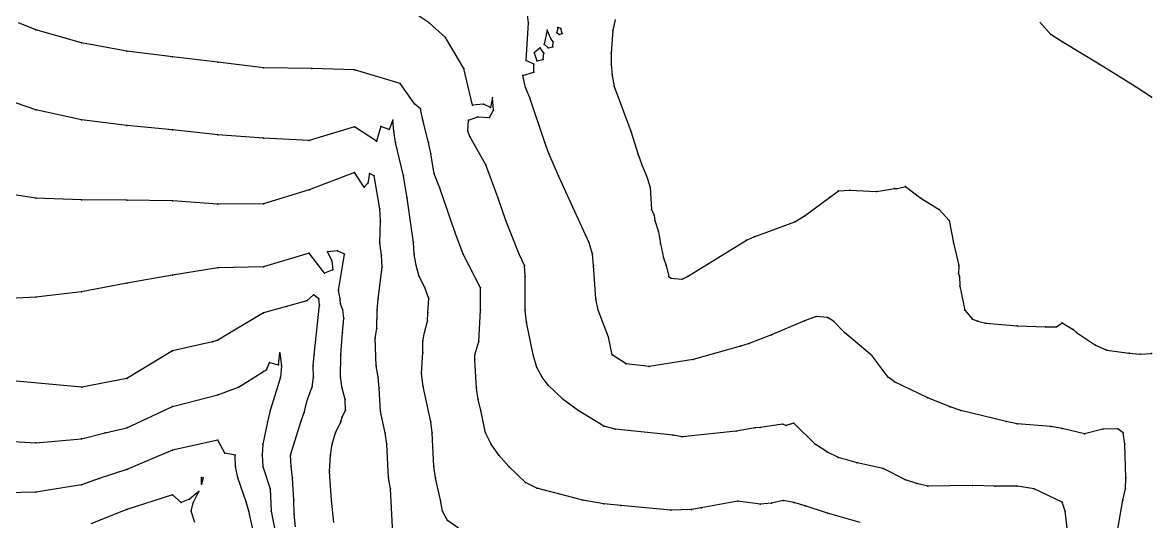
# Model space of a CAD drawing. Extents: x 4990 to 7010, y 3990 to 6010.
# Drawn here: x 6000 to 7010, y 4841 to 5287 of the extents above; entities that cross this region are included whole.
import ezdxf

# ---------------------------------------------------------------- set-up
doc = ezdxf.new("R2010")
doc.units = 0
doc.header["$MEASUREMENT"] = 0

msp = doc.modelspace()

# ---------------------------------------------------------------- linework, layer by layer
at = {"color": 7}
for points in [[(6979.215, 4830.785, 225), (6984.336, 4860, 225), (6986.823, 4870, 225), (6987.179, 4880, 225), (6986.319, 4910, 225), (6984.862, 4920, 225), (6980, 4923.75, 225), (6966.654, 4923.346, 225), (6950, 4919.157, 225), (6930, 4923.876, 225), (6920, 4925.894, 225), (6890, 4928.247, 225), (6880, 4930.2, 225), (6839.573, 4940, 225), (6830, 4943.516, 225), (6810, 4951.587, 225), (6780, 4965.766, 225), (6774.345, 4970, 225), (6760, 4989.04, 225), (6735.312, 5010, 225), (6725.514, 5020, 225), (6720, 5023.463, 225), (6710, 5024.362, 225), (6699.665, 5020.335, 225), (6670, 5007.831, 225), (6650.083, 4999.917, 225), (6642.399, 4997.601, 225), (6600, 4985.701, 225), (6560.485, 4979.515, 225), (6540, 4981.858, 225), (6527.552, 4990, 225), (6524.136, 5005.864, 225), (6514.827, 5030, 225), (6512.716, 5040, 225), (6510.777, 5070, 225), (6509.903, 5080.097, 225), (6506.699, 5090, 225), (6479.53, 5150, 225), (6470.865, 5170, 225), (6467.047, 5180, 225), (6453.818, 5220, 225), (6450, 5229.027, 225), (6447.369, 5240, 225), (6457.196, 5242.804, 225), (6457.399, 5250, 225), (6450.441, 5253.253, 225), (6452.542, 5286.871, 225), (6447.448, 5327.619, 225)], [(6935.058, 4830, 215), (6932.755, 4850, 215), (6930, 4858.222, 215), (6905.074, 4870, 215), (6890, 4872.512, 215), (6870, 4872.286, 215), (6850, 4873.055, 215), (6810, 4872.25, 215), (6800, 4874.854, 215), (6790, 4878.196, 215), (6770, 4888.056, 215), (6746.714, 4893.286, 215), (6730, 4897.915, 215), (6720, 4902.842, 215), (6709.166, 4910, 215), (6690, 4928.671, 215), (6683.237, 4926.763, 215), (6680, 4927.809, 215), (6660, 4924.941, 215), (6655.404, 4924.596, 215), (6638.272, 4921.728, 215), (6590, 4916.685, 215), (6581.945, 4918.055, 215), (6530, 4923.356, 215), (6520, 4926.048, 215), (6496.946, 4940, 215), (6483.703, 4950, 215), (6470, 4962.829, 215), (6464.77, 4970, 215), (6460, 4978.603, 215), (6456.77, 4990, 215), (6450.78, 5019.22, 215), (6449.43, 5030, 215), (6449.53, 5060, 215), (6448.841, 5070, 215), (6444.093, 5080, 215), (6432.234, 5110, 215), (6425.313, 5130, 215), (6414.47, 5160, 215), (6400, 5185.208, 215), (6398.286, 5190, 215), (6398.902, 5200, 215), (6407.151, 5202.849, 215), (6417.565, 5202.435, 215), (6421.178, 5208.822, 215), (6420.183, 5219.817, 215), (6418.614, 5211.333, 215), (6412.229, 5214.201, 215), (6402.547, 5213.323, 215), (6394.603, 5246.123, 215), (6378.367, 5273.818, 215), (6363.723, 5286.871, 215), (6337.619, 5304.38, 215)], [(6749.279, 4840, 205), (6720, 4848.344, 205), (6700, 4854.887, 205), (6690, 4857.758, 205), (6680.472, 4859.528, 205), (6670, 4857.071, 205), (6660, 4856.27, 205), (6640, 4858.888, 205), (6607.093, 4852.907, 205), (6598.457, 4851.543, 205), (6580, 4850.827, 205), (6535.035, 4854.965, 205), (6520, 4856.522, 205), (6501.248, 4860, 205), (6460, 4870.507, 205), (6450, 4875.673, 205), (6434.972, 4890, 205), (6426.109, 4900, 205), (6419.25, 4910, 205), (6414.18, 4920, 205), (6409.966, 4940.034, 205), (6407.428, 4950, 205), (6406.025, 4960, 205), (6404.478, 4985.522, 205), (6404.542, 4990, 205), (6408.064, 5001.936, 205), (6409.449, 5030, 205), (6409.483, 5050, 205), (6394.091, 5080, 205), (6386.513, 5100, 205), (6372.967, 5140, 205), (6368.244, 5151.756, 205), (6365.036, 5170, 205), (6362.916, 5180, 205), (6357.973, 5200, 205), (6355.83, 5210, 205), (6350.954, 5214.254, 205), (6337.619, 5232.752, 205), (6296.871, 5244.849, 205), (6258.669, 5246.123, 205), (6215.374, 5246.759, 205), (6174.626, 5251.853, 205), (6133.877, 5256.628, 205), (6093.129, 5261.721, 205), (6052.381, 5269.043, 205), (6011.633, 5280.822, 205), (5996.034, 5286.871, 205)], [(6530.241, 5290, 235), (6527.867, 5280, 235), (6526.401, 5260, 235), (6526.423, 5250, 235), (6527.321, 5240, 235), (6529.326, 5230, 235), (6544.259, 5190, 235), (6550.814, 5169.186, 235), (6554.033, 5160, 235), (6558.264, 5150, 235), (6561.525, 5140, 235), (6562.543, 5120, 235), (6565.088, 5114.912, 235), (6565.515, 5110, 235), (6568.948, 5100, 235), (6570.678, 5089.322, 235), (6573.381, 5076.619, 235), (6575.698, 5070, 235), (6578.181, 5060, 235), (6580, 5058.604, 235), (6590, 5057.691, 235), (6594.729, 5060, 235), (6647.609, 5092.391, 235), (6654.478, 5095.522, 235), (6690.972, 5109.028, 235), (6700, 5114.66, 235), (6730, 5136.767, 235), (6740, 5137.13, 235), (6763.949, 5136.051, 235), (6780, 5138.887, 235), (6781.513, 5138.487, 235), (6790, 5140.47, 235), (6803.715, 5130, 235), (6820.077, 5120, 235), (6828.995, 5110, 235), (6832.8, 5090, 235), (6837.699, 5070, 235), (6837.378, 5062.622, 235), (6838.18, 5060, 235), (6838.496, 5051.504, 235), (6843.052, 5030, 235), (6850, 5021.948, 235), (6854.603, 5020, 235), (6861.674, 5018.326, 235), (6890, 5015.888, 235), (6915.129, 5014.871, 235), (6925.078, 5014.922, 235), (6930, 5018.578, 235), (6940, 5012.635, 235), (6943.029, 5010, 235), (6960, 4998.527, 235), (6970, 4994.184, 235), (6990, 4991.395, 235), (7000, 4990.367, 235), (7010, 4990.966, 235)], [(7010, 5220.453, 245), (6995.496, 5230, 245), (6963.177, 5250, 245), (6930.015, 5270, 245), (6920, 5276.619, 245), (6910, 5287.575, 245)], [(6472.424, 5273.002, 225), (6469.237, 5280.531, 225), (6466.563, 5267.854, 225), (6470, 5264.49, 225), (6474.38, 5265.62, 225), (6474.743, 5270, 225), (6472.424, 5273.002, 225)], [(6481.584, 5282.003, 225), (6478.842, 5282.703, 225), (6477.881, 5278.314, 225), (6480, 5276.544, 225), (6482.684, 5277.316, 225), (6481.584, 5282.003, 225)], [(6463.066, 5264.478, 225), (6457.558, 5260.159, 225), (6460, 5252.872, 225), (6465.714, 5254.286, 225), (6466.135, 5260, 225), (6463.066, 5264.478, 225)], [(6390, 4834.867, 195), (6380, 4841.699, 195), (6375.589, 4850, 195), (6373.738, 4860, 195), (6369.373, 4880, 195), (6367.75, 4890, 195), (6366.259, 4920, 195), (6365.23, 4930, 195), (6358.39, 4961.61, 195), (6356.702, 4973.298, 195), (6358.022, 4991.978, 195), (6357.997, 5002.003, 195), (6359.483, 5010, 195), (6362.097, 5020, 195), (6362.316, 5027.684, 195), (6363.199, 5040, 195), (6359.798, 5050.202, 195), (6354.773, 5060, 195), (6351.927, 5070, 195), (6350.109, 5080, 195), (6349.693, 5090.307, 195), (6343.943, 5130, 195), (6340.558, 5150, 195), (6333.436, 5180, 195), (6331.979, 5190, 195), (6331.152, 5200, 195), (6327.87, 5191.512, 195), (6320.368, 5194.299, 195), (6316.546, 5181.155, 195), (6296.871, 5193.914, 195), (6256.123, 5181.816, 195), (6215.374, 5183.727, 195), (6174.626, 5186.91, 195), (6133.877, 5191.367, 195), (6093.129, 5195.187, 195), (6052.381, 5200.281, 195), (6011.633, 5209.194, 195), (5970.884, 5223.202, 195)], [(6331.117, 4830, 185), (6329.091, 4870, 185), (6327.238, 4880, 185), (6325.609, 4910, 185), (6324.14, 4920, 185), (6320, 4939.13, 185), (6318.952, 4960, 185), (6317.965, 4970, 185), (6316.094, 4980, 185), (6315.271, 5004.729, 185), (6316.67, 5013.33, 185), (6317.205, 5030, 185), (6318.089, 5040, 185), (6321.718, 5068.282, 185), (6320.979, 5079.021, 185), (6319.483, 5090, 185), (6320.102, 5109.898, 185), (6319.37, 5120.63, 185), (6314.476, 5150, 185), (6310.11, 5152.193, 185), (6308.657, 5143.508, 185), (6305.403, 5139.86, 185), (6296.871, 5153.166, 185), (6256.123, 5137.566, 185), (6215.374, 5125.151, 185), (6174.626, 5124.833, 185), (6133.877, 5127.698, 185), (6093.129, 5128.334, 185), (6052.381, 5128.653, 185), (6011.633, 5130.245, 185), (5970.884, 5136.293, 185)], [(6278.262, 4840, 175), (6276.255, 4860, 175), (6274.467, 4885.533, 175), (6275.373, 4900, 175), (6276.826, 4910, 175), (6279.898, 4920, 175), (6284.724, 4930, 175), (6285.709, 4934.291, 175), (6288.777, 4940, 175), (6288.421, 4950, 175), (6285.92, 4960, 175), (6284.16, 4970, 175), (6284.567, 4990, 175), (6285.994, 5010, 175), (6287.295, 5022.705, 175), (6286.244, 5030, 175), (6284.302, 5035.698, 175), (6284.14, 5040, 175), (6282.382, 5047.618, 175), (6287.782, 5080, 175), (6281.644, 5082.93, 175), (6272.549, 5082.092, 175), (6276.612, 5073.967, 175), (6277.304, 5065.839, 175), (6269.991, 5063.049, 175), (6256.123, 5080.901, 175), (6215.374, 5068.804, 175), (6174.626, 5067.849, 175), (6133.877, 5061.164, 175), (6093.129, 5054.16, 175), (6052.381, 5046.201, 175), (6011.633, 5041.426, 175), (5970.884, 5039.516, 175)], [(6243.881, 4836.119, 165), (6242.727, 4847.273, 165), (6242.48, 4860, 165), (6241.191, 4880, 165), (6240.072, 4890, 165), (6239.661, 4900, 165), (6249.231, 4930.769, 165), (6251.799, 4938.201, 165), (6254.761, 4950, 165), (6258.858, 4961.142, 165), (6260.181, 4969.819, 165), (6259.896, 4980.104, 165), (6260.716, 4990, 165), (6265.496, 5034.504, 165), (6264.774, 5040, 165), (6260.049, 5043.663, 165), (6254.193, 5038.336, 165), (6215.374, 5027.419, 165), (6174.626, 5002.906, 165), (6169.851, 5001.633, 165), (6133.877, 4993.356, 165), (6093.129, 4968.843, 165), (6052.699, 4960.884, 165), (5970.884, 4968.525, 165)], [(5970.884, 4913.451, 155), (6011.633, 4911.223, 155), (6052.381, 4914.724, 155), (6073.71, 4920.136, 155), (6093.129, 4924.593, 155), (6133.877, 4943.694, 155), (6174.626, 4954.199, 155), (6193.09, 4960.884, 155), (6215.374, 4974.892, 155), (6218.073, 4976.473, 155), (6220.766, 4983.177, 155), (6228.67, 4980.867, 155), (6230, 4991.675, 155), (6231.638, 4980, 155), (6230.506, 4970, 155), (6221.412, 4940, 155), (6218.88, 4930, 155), (6214.759, 4910, 155), (6214.272, 4900, 155), (6214.829, 4890, 155), (6221.213, 4870, 155), (6222.358, 4850, 155), (6226.169, 4830, 155)], [(6206.833, 4830, 145), (6202.344, 4850, 145), (6200, 4858.461, 145), (6192.374, 4880, 145), (6190.472, 4890, 145), (6189.916, 4900, 145), (6180.655, 4901.93, 145), (6174.626, 4913.451, 145), (6133.877, 4904.537, 145), (6093.129, 4887.347, 145), (6068.298, 4879.388, 145), (6052.381, 4873.658, 145), (6011.633, 4866.973, 145), (5970.884, 4866.018, 145)], [(6159.959, 4880.029, 135), (6161.481, 4880, 135), (6160, 4874.06, 135), (6159.959, 4880.029, 135)], [(6154.058, 4840, 135), (6150.745, 4850, 135), (6152.523, 4857.477, 135), (6157.639, 4867.639, 135), (6149.281, 4860.762, 135), (6141.56, 4857.745, 135), (6133.877, 4864.744, 135), (6093.129, 4851.374, 135), (6060.977, 4838.64, 135)]]:
    msp.add_polyline3d(points, dxfattribs=at)
at = {"color": 254}
for p in [(6363.723, 5286.871, 215), (6452.542, 5286.871, 225), (6011.633, 5280.822, 205), (6378.367, 5273.818, 215), (6469.237, 5280.531, 225), (6477.881, 5278.314, 225), (6478.842, 5282.703, 225), (6480, 5276.544, 225), (6481.584, 5282.003, 225), (6481.584, 5282.003, 225), (6482.684, 5277.316, 225), (6527.867, 5280, 235), (6920, 5276.619, 245), (6052.381, 5269.043, 205), (6463.066, 5264.478, 225), (6463.066, 5264.478, 225), (6466.563, 5267.854, 225), (6470, 5264.49, 225), (6472.424, 5273.002, 225), (6472.424, 5273.002, 225), (6474.38, 5265.62, 225), (6474.743, 5270, 225), (6930.015, 5270, 245), (6093.129, 5261.721, 205), (6133.877, 5256.628, 205), (6450.441, 5253.253, 225), (6457.558, 5260.159, 225), (6465.714, 5254.286, 225), (6466.135, 5260, 225), (6526.401, 5260, 235), (6174.626, 5251.853, 205), (6215.374, 5246.759, 205), (6258.669, 5246.123, 205), (6296.871, 5244.849, 205), (6394.603, 5246.123, 215), (6457.399, 5250, 225), (6460, 5252.872, 225), (6526.423, 5250, 235), (6963.177, 5250, 245), (6447.369, 5240, 225), (6457.196, 5242.804, 225), (6527.321, 5240, 235), (6337.619, 5232.752, 205), (6450, 5229.027, 225), (6529.326, 5230, 235), (6995.496, 5230, 245), (6350.954, 5214.254, 205), (6402.547, 5213.323, 215), (6412.229, 5214.201, 215), (6420.183, 5219.817, 215), (6453.818, 5220, 225), (7010, 5220.453, 245), (6011.633, 5209.194, 195), (6355.83, 5210, 205), (6407.151, 5202.849, 215), (6418.614, 5211.333, 215), (6421.178, 5208.822, 215), (6052.381, 5200.281, 195), (6093.129, 5195.187, 195), (6296.871, 5193.914, 195), (6320.368, 5194.299, 195), (6331.152, 5200, 195), (6357.973, 5200, 205), (6398.902, 5200, 215), (6417.565, 5202.435, 215), (6133.877, 5191.367, 195), (6174.626, 5186.91, 195), (6215.374, 5183.727, 195), (6327.87, 5191.512, 195), (6331.979, 5190, 195), (6398.286, 5190, 215), (6400, 5185.208, 215), (6544.259, 5190, 235), (6256.123, 5181.816, 195), (6316.546, 5181.155, 195), (6333.436, 5180, 195), (6362.916, 5180, 205), (6467.047, 5180, 225), (6365.036, 5170, 205), (6470.865, 5170, 225), (6550.814, 5169.186, 235), (6296.871, 5153.166, 185), (6310.11, 5152.193, 185), (6414.47, 5160, 215), (6554.033, 5160, 235), (6308.657, 5143.508, 185), (6314.476, 5150, 185), (6340.558, 5150, 195), (6368.244, 5151.756, 205), (6479.53, 5150, 225), (6558.264, 5150, 235), (6256.123, 5137.566, 185), (6305.403, 5139.86, 185), (6372.967, 5140, 205), (6561.525, 5140, 235), (6730, 5136.767, 235), (6740, 5137.13, 235), (6763.949, 5136.051, 235), (6780, 5138.887, 235), (6781.513, 5138.487, 235), (6790, 5140.47, 235), (6011.633, 5130.245, 185), (6052.381, 5128.653, 185), (6093.129, 5128.334, 185), (6133.877, 5127.698, 185), (6174.626, 5124.833, 185), (6215.374, 5125.151, 185), (6343.943, 5130, 195), (6425.313, 5130, 215), (6803.715, 5130, 235), (6319.37, 5120.63, 185), (6562.543, 5120, 235), (6565.088, 5114.912, 235), (6700, 5114.66, 235), (6820.077, 5120, 235), (6320.102, 5109.898, 185), (6432.234, 5110, 215), (6565.515, 5110, 235), (6690.972, 5109.028, 235), (6828.995, 5110, 235), (6386.513, 5100, 205), (6568.948, 5100, 235), (6647.609, 5092.391, 235), (6654.478, 5095.522, 235), (6272.549, 5082.092, 175), (6281.644, 5082.93, 175), (6319.483, 5090, 185), (6349.693, 5090.307, 195), (6506.699, 5090, 225), (6570.678, 5089.322, 235), (6832.8, 5090, 235), (6256.123, 5080.901, 175), (6276.612, 5073.967, 175), (6287.782, 5080, 175), (6320.979, 5079.021, 185), (6350.109, 5080, 195), (6394.091, 5080, 205), (6444.093, 5080, 215), (6509.903, 5080.097, 225), (6573.381, 5076.619, 235), (6174.626, 5067.849, 175), (6215.374, 5068.804, 175), (6269.991, 5063.049, 175), (6277.304, 5065.839, 175), (6321.718, 5068.282, 185), (6351.927, 5070, 195), (6448.841, 5070, 215), (6510.777, 5070, 225), (6575.698, 5070, 235), (6837.378, 5062.622, 235), (6837.699, 5070, 235), (6093.129, 5054.16, 175), (6133.877, 5061.164, 175), (6354.773, 5060, 195), (6449.53, 5060, 215), (6578.181, 5060, 235), (6580, 5058.604, 235), (6590, 5057.691, 235), (6594.729, 5060, 235), (6838.18, 5060, 235), (6838.496, 5051.504, 235), (6011.633, 5041.426, 175), (6052.381, 5046.201, 175), (6260.049, 5043.663, 165), (6282.382, 5047.618, 175), (6359.798, 5050.202, 195), (6409.483, 5050, 205), (6254.193, 5038.336, 165), (6264.774, 5040, 165), (6265.496, 5034.504, 165), (6284.14, 5040, 175), (6284.302, 5035.698, 175), (6318.089, 5040, 185), (6363.199, 5040, 195), (6512.716, 5040, 225), (6215.374, 5027.419, 165), (6286.244, 5030, 175), (6287.295, 5022.705, 175), (6317.205, 5030, 185), (6362.316, 5027.684, 195), (6409.449, 5030, 205), (6449.43, 5030, 215), (6514.827, 5030, 225), (6710, 5024.362, 225), (6720, 5023.463, 225), (6843.052, 5030, 235), (6850, 5021.948, 235), (6316.67, 5013.33, 185), (6362.097, 5020, 195), (6450.78, 5019.22, 215), (6699.665, 5020.335, 225), (6725.514, 5020, 225), (6854.603, 5020, 235), (6861.674, 5018.326, 235), (6890, 5015.888, 235), (6915.129, 5014.871, 235), (6925.078, 5014.922, 235), (6930, 5018.578, 235), (6940, 5012.635, 235), (6169.851, 5001.633, 165), (6174.626, 5002.906, 165), (6285.994, 5010, 175), (6315.271, 5004.729, 185), (6357.997, 5002.003, 195), (6359.483, 5010, 195), (6408.064, 5001.936, 205), (6524.136, 5005.864, 225), (6670, 5007.831, 225), (6735.312, 5010, 225), (6943.029, 5010, 235), (6133.877, 4993.356, 165), (6230, 4991.675, 155), (6358.022, 4991.978, 195), (6642.399, 4997.601, 225), (6650.083, 4999.917, 225), (6960, 4998.527, 235), (6970, 4994.184, 235), (6990, 4991.395, 235), (7010, 4990.966, 235), (6220.766, 4983.177, 155), (6228.67, 4980.867, 155), (6260.716, 4990, 165), (6284.567, 4990, 175), (6404.478, 4985.522, 205), (6404.542, 4990, 205), (6456.77, 4990, 215), (6527.552, 4990, 225), (6540, 4981.858, 225), (6600, 4985.701, 225), (6760, 4989.04, 225), (7000, 4990.367, 235), (6215.374, 4974.892, 155), (6218.073, 4976.473, 155), (6231.638, 4980, 155), (6259.896, 4980.104, 165), (6316.094, 4980, 185), (6356.702, 4973.298, 195), (6460, 4978.603, 215), (6560.485, 4979.515, 225), (6052.699, 4960.884, 165), (6093.129, 4968.843, 165), (6193.09, 4960.884, 155), (6230.506, 4970, 155), (6258.858, 4961.142, 165), (6260.181, 4969.819, 165), (6284.16, 4970, 175), (6317.965, 4970, 185), (6358.39, 4961.61, 195), (6464.77, 4970, 215), (6470, 4962.829, 215), (6774.345, 4970, 225), (6780, 4965.766, 225), (6174.626, 4954.199, 155), (6285.92, 4960, 175), (6318.952, 4960, 185), (6406.025, 4960, 205), (6810, 4951.587, 225), (6133.877, 4943.694, 155), (6221.412, 4940, 155), (6254.761, 4950, 165), (6288.421, 4950, 175), (6288.777, 4940, 175), (6407.428, 4950, 205), (6409.966, 4940.034, 205), (6483.703, 4950, 215), (6496.946, 4940, 215), (6830, 4943.516, 225), (6839.573, 4940, 225), (6218.88, 4930, 155), (6249.231, 4930.769, 165), (6251.799, 4938.201, 165), (6284.724, 4930, 175), (6285.709, 4934.291, 175), (6320, 4939.13, 185), (6365.23, 4930, 195), (6880, 4930.2, 225), (6073.71, 4920.136, 155), (6093.129, 4924.593, 155), (6279.898, 4920, 175), (6324.14, 4920, 185), (6366.259, 4920, 195), (6414.18, 4920, 205), (6520, 4926.048, 215), (6530, 4923.356, 215), (6638.272, 4921.728, 215), (6655.404, 4924.596, 215), (6660, 4924.941, 215), (6680, 4927.809, 215), (6683.237, 4926.763, 215), (6690, 4928.671, 215), (6890, 4928.247, 225), (6920, 4925.894, 225), (6930, 4923.876, 225), (6966.654, 4923.346, 225), (6980, 4923.75, 225), (6984.862, 4920, 225), (6011.633, 4911.223, 155), (6052.381, 4914.724, 155), (6174.626, 4913.451, 145), (6214.759, 4910, 155), (6276.826, 4910, 175), (6325.609, 4910, 185), (6419.25, 4910, 205), (6581.945, 4918.055, 215), (6590, 4916.685, 215), (6709.166, 4910, 215), (6950, 4919.157, 225), (6986.319, 4910, 225), (6133.877, 4904.537, 145), (6180.655, 4901.93, 145), (6189.916, 4900, 145), (6214.272, 4900, 155), (6239.661, 4900, 165), (6275.373, 4900, 175), (6426.109, 4900, 205), (6720, 4902.842, 215), (6190.472, 4890, 145), (6214.829, 4890, 155), (6240.072, 4890, 165), (6367.75, 4890, 195), (6434.972, 4890, 205), (6730, 4897.915, 215), (6746.714, 4893.286, 215), (6068.298, 4879.388, 145), (6093.129, 4887.347, 145), (6159.959, 4880.029, 135), (6159.959, 4880.029, 135), (6161.481, 4880, 135), (6192.374, 4880, 145), (6241.191, 4880, 165), (6274.467, 4885.533, 175), (6327.238, 4880, 185), (6369.373, 4880, 195), (6770, 4888.056, 215), (6987.179, 4880, 225), (6052.381, 4873.658, 145), (6160, 4874.06, 135), (6221.213, 4870, 155), (6329.091, 4870, 185), (6450, 4875.673, 205), (6460, 4870.507, 205), (6790, 4878.196, 215), (6800, 4874.854, 215), (6810, 4872.25, 215), (6850, 4873.055, 215), (6870, 4872.286, 215), (6890, 4872.512, 215), (6905.074, 4870, 215), (6986.823, 4870, 225), (6011.633, 4866.973, 145), (6133.877, 4864.744, 135), (6149.281, 4860.762, 135), (6157.639, 4867.639, 135), (6242.48, 4860, 165), (6276.255, 4860, 175), (6373.738, 4860, 195), (6501.248, 4860, 205), (6680.472, 4859.528, 205), (6984.336, 4860, 225), (6093.129, 4851.374, 135), (6141.56, 4857.745, 135), (6150.745, 4850, 135), (6152.523, 4857.477, 135), (6200, 4858.461, 145), (6202.344, 4850, 145), (6222.358, 4850, 155), (6375.589, 4850, 195), (6520, 4856.522, 205), (6535.035, 4854.965, 205), (6580, 4850.827, 205), (6598.457, 4851.543, 205), (6607.093, 4852.907, 205), (6640, 4858.888, 205), (6660, 4856.27, 205), (6670, 4857.071, 205), (6690, 4857.758, 205), (6700, 4854.887, 205), (6930, 4858.222, 215), (6932.755, 4850, 215), (6242.727, 4847.273, 165), (6380, 4841.699, 195), (6720, 4848.344, 205)]:
    msp.add_point(p, dxfattribs=at)

doc.saveas('drawing.dxf')
